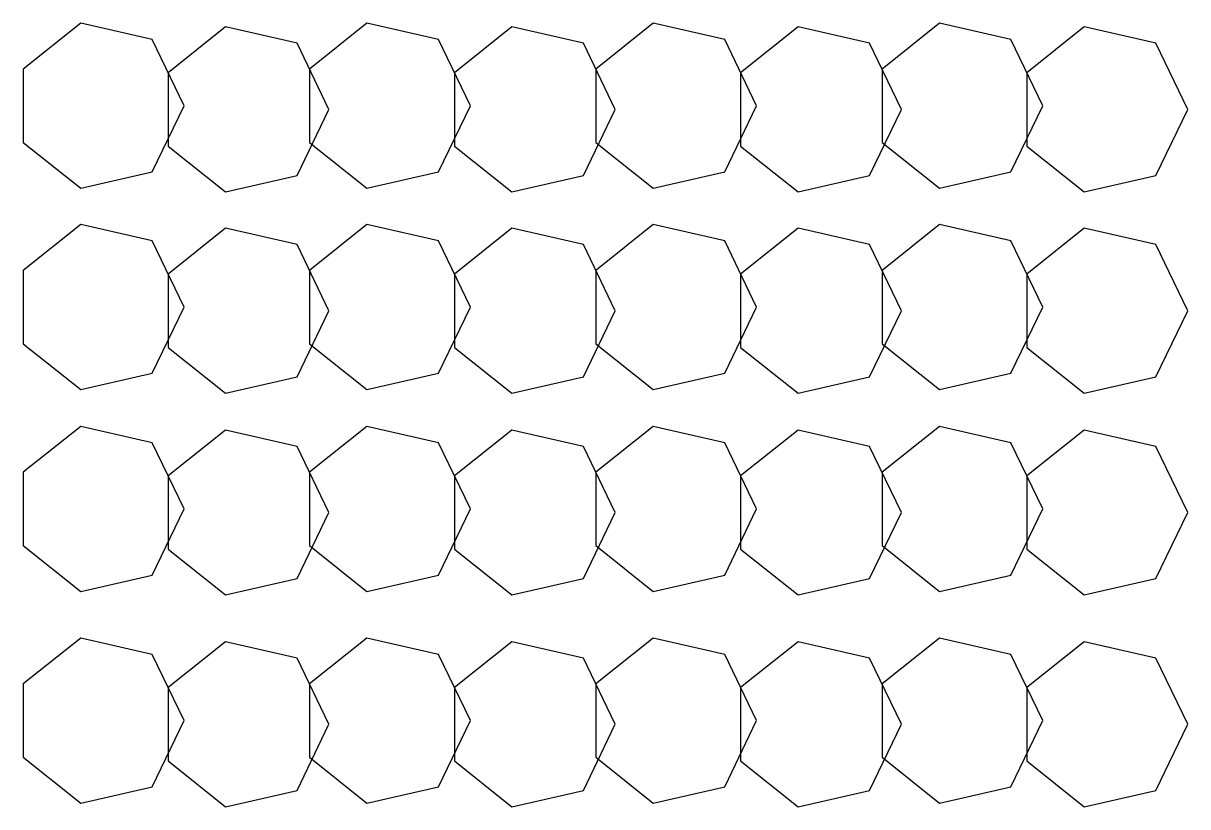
# Model space of a CAD drawing. Extents: x -383207 to 558143, y -95136 to 11777.
# Drawn here: x -17478 to 48974, y -32944 to 11777 of the extents above; entities that cross this region are included whole.
import ezdxf

# ---------------------------------------------------------------- set-up
doc = ezdxf.new("R2010")
doc.units = 0
doc.layers.get('0').update_dxf_attribs({"linetype": 'CONTINUOUS'})

msp = doc.modelspace()

# ---------------------------------------------------------------- linework, layer by layer
for points in [[(-8301.7, 7070.4), (-10119.2, 10844.6), (-14203.2, 11776.7), (-17478.3, 9164.9), (-17478.3, 4975.9), (-14203.2, 2364.2), (-10119.2, 3296.3)], [(-33.9, 6863), (-1851.4, 10637.2), (-5935.4, 11569.3), (-9210.5, 8957.5), (-9210.5, 4768.5), (-5935.4, 2156.7), (-1851.4, 3088.9)], [(8034.2, 7070.4), (6216.6, 10844.6), (2132.7, 11776.7), (-1142.4, 9164.9), (-1142.4, 4975.9), (2132.7, 2364.2), (6216.6, 3296.3)], [(16302, 6863), (14484.5, 10637.2), (10400.5, 11569.3), (7125.4, 8957.5), (7125.4, 4768.5), (10400.5, 2156.7), (14484.5, 3088.9)], [(24370, 7070.4), (22552.5, 10844.6), (18468.5, 11776.7), (15193.4, 9164.9), (15193.4, 4975.9), (18468.5, 2364.2), (22552.5, 3296.3)], [(32637.9, 6863), (30820.3, 10637.2), (26736.4, 11569.3), (23461.3, 8957.5), (23461.3, 4768.5), (26736.4, 2156.7), (30820.3, 3088.9)], [(40705.9, 7070.4), (38888.4, 10844.6), (34804.4, 11776.7), (31529.3, 9164.9), (31529.3, 4975.9), (34804.4, 2364.2), (38888.4, 3296.3)], [(48973.7, 6863), (47156.2, 10637.2), (43072.2, 11569.3), (39797.1, 8957.5), (39797.1, 4768.5), (43072.2, 2156.7), (47156.2, 3088.9)], [(-8301.7, -4424.9), (-10119.2, -650.8), (-14203.2, 281.4), (-17478.3, -2330.4), (-17478.3, -6519.4), (-14203.2, -9131.2), (-10119.2, -8199.1)], [(-33.9, -4632.4), (-1851.4, -858.2), (-5935.4, 73.9), (-9210.5, -2537.9), (-9210.5, -6726.8), (-5935.4, -9338.6), (-1851.4, -8406.5)], [(8034.2, -4424.9), (6216.6, -650.8), (2132.7, 281.4), (-1142.4, -2330.4), (-1142.4, -6519.4), (2132.7, -9131.2), (6216.6, -8199.1)], [(16302, -4632.4), (14484.5, -858.2), (10400.5, 73.9), (7125.4, -2537.9), (7125.4, -6726.8), (10400.5, -9338.6), (14484.5, -8406.5)], [(24370, -4424.9), (22552.5, -650.8), (18468.5, 281.4), (15193.4, -2330.4), (15193.4, -6519.4), (18468.5, -9131.2), (22552.5, -8199.1)], [(32637.9, -4632.4), (30820.3, -858.2), (26736.4, 73.9), (23461.3, -2537.9), (23461.3, -6726.8), (26736.4, -9338.6), (30820.3, -8406.5)], [(40705.9, -4424.9), (38888.4, -650.8), (34804.4, 281.4), (31529.3, -2330.4), (31529.3, -6519.4), (34804.4, -9131.2), (38888.4, -8199.1)], [(48973.7, -4632.4), (47156.2, -858.2), (43072.2, 73.9), (39797.1, -2537.9), (39797.1, -6726.8), (43072.2, -9338.6), (47156.2, -8406.5)], [(-8301.7, -15944.3), (-10119.2, -12170.2), (-14203.2, -11238), (-17478.3, -13849.8), (-17478.3, -18038.8), (-14203.2, -20650.6), (-10119.2, -19718.5)], [(8034.2, -15944.3), (6216.6, -12170.2), (2132.7, -11238), (-1142.4, -13849.8), (-1142.4, -18038.8), (2132.7, -20650.6), (6216.6, -19718.5)], [(24370, -15944.3), (22552.5, -12170.2), (18468.5, -11238), (15193.4, -13849.8), (15193.4, -18038.8), (18468.5, -20650.6), (22552.5, -19718.5)], [(40705.9, -15944.3), (38888.4, -12170.2), (34804.4, -11238), (31529.3, -13849.8), (31529.3, -18038.8), (34804.4, -20650.6), (38888.4, -19718.5)], [(-33.9, -16151.7), (-1851.4, -12377.6), (-5935.4, -11445.4), (-9210.5, -14057.2), (-9210.5, -18246.2), (-5935.4, -20858), (-1851.4, -19925.9)], [(16302, -16151.7), (14484.5, -12377.6), (10400.5, -11445.4), (7125.4, -14057.2), (7125.4, -18246.2), (10400.5, -20858), (14484.5, -19925.9)], [(32637.9, -16151.7), (30820.3, -12377.6), (26736.4, -11445.4), (23461.3, -14057.2), (23461.3, -18246.2), (26736.4, -20858), (30820.3, -19925.9)], [(48973.7, -16151.7), (47156.2, -12377.6), (43072.2, -11445.4), (39797.1, -14057.2), (39797.1, -18246.2), (43072.2, -20858), (47156.2, -19925.9)], [(-8301.7, -28030.2), (-10119.2, -24256.1), (-14203.2, -23323.9), (-17478.3, -25935.7), (-17478.3, -30124.7), (-14203.2, -32736.5), (-10119.2, -31804.4)], [(-33.9, -28237.6), (-1851.4, -24463.5), (-5935.4, -23531.3), (-9210.5, -26143.1), (-9210.5, -30332.1), (-5935.4, -32943.9), (-1851.4, -32011.8)], [(8034.2, -28030.2), (6216.6, -24256.1), (2132.7, -23323.9), (-1142.4, -25935.7), (-1142.4, -30124.7), (2132.7, -32736.5), (6216.6, -31804.4)], [(16302, -28237.6), (14484.5, -24463.5), (10400.5, -23531.3), (7125.4, -26143.1), (7125.4, -30332.1), (10400.5, -32943.9), (14484.5, -32011.8)], [(24370, -28030.2), (22552.5, -24256.1), (18468.5, -23323.9), (15193.4, -25935.7), (15193.4, -30124.7), (18468.5, -32736.5), (22552.5, -31804.4)], [(32637.9, -28237.6), (30820.3, -24463.5), (26736.4, -23531.3), (23461.3, -26143.1), (23461.3, -30332.1), (26736.4, -32943.9), (30820.3, -32011.8)], [(40705.9, -28030.2), (38888.4, -24256.1), (34804.4, -23323.9), (31529.3, -25935.7), (31529.3, -30124.7), (34804.4, -32736.5), (38888.4, -31804.4)], [(48973.7, -28237.6), (47156.2, -24463.5), (43072.2, -23531.3), (39797.1, -26143.1), (39797.1, -30332.1), (43072.2, -32943.9), (47156.2, -32011.8)]]:
    msp.add_lwpolyline(points, close=True)

doc.saveas('drawing.dxf')
